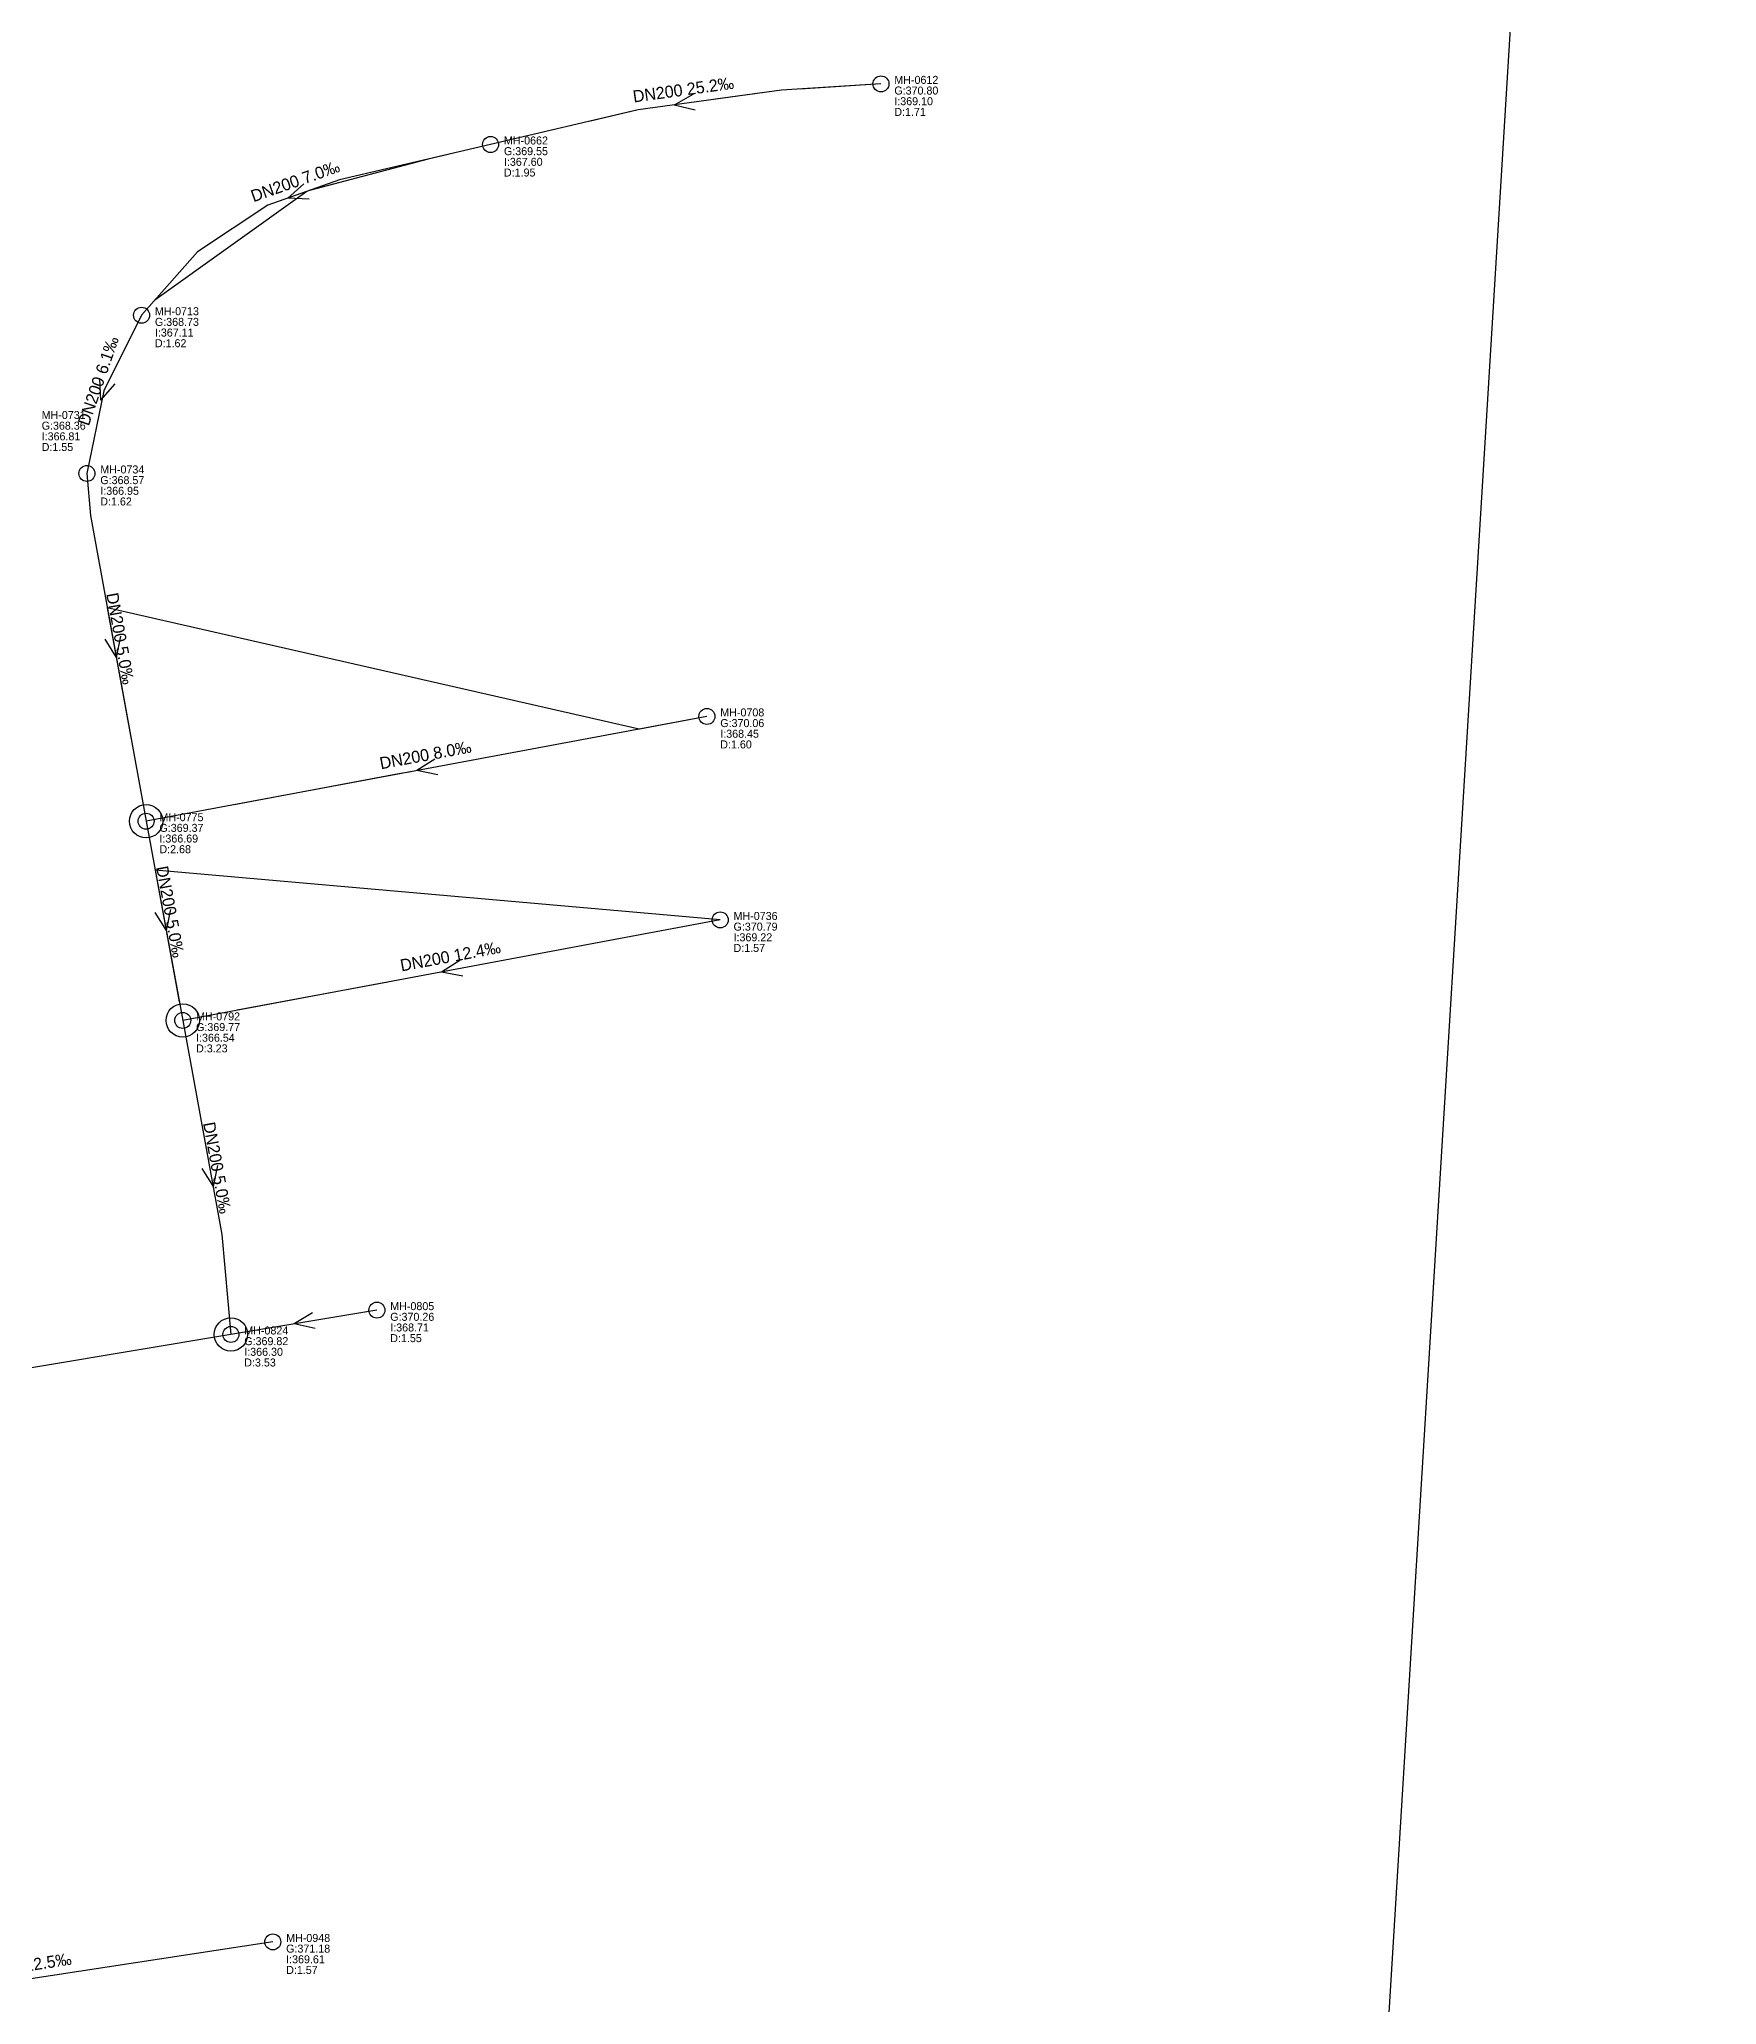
# Model space of a CAD drawing. Header units: metres. Extents: x 449901 to 451990, y 2566737 to 2570846.
# Drawn here: x 451732.8 to 451984.3, y 2568777.6 to 2569072.3 of the extents above; entities that cross this region are included whole.
import ezdxf
from ezdxf.enums import TextEntityAlignment as Align

# ---------------------------------------------------------------- set-up
doc = ezdxf.new("R2010")
doc.units = ezdxf.units.M
for name, color, linetype in [('SEW-CATCHMENT', 4, 'Continuous'), ('SEW-DROP', 6, 'Continuous'), ('SEW-LABEL', 2, 'Continuous'), ('SEW-MH', 7, 'Continuous'), ('SEW-MH-LABEL', 8, 'Continuous'), ('SEW-PIPE-DN200', 3, 'Continuous'), ('SEW-RIDER', 8, 'Continuous')]:
    doc.layers.add(name, color=color, linetype=linetype)

msp = doc.modelspace()

# ---------------------------------------------------------------- linework, layer by layer
at = {"layer": 'SEW-CATCHMENT'}
msp.add_lwpolyline([(451984.3, 2569580.79), (451933.14, 2568743.69), (451271.93, 2567832.4)], dxfattribs=at)
at = {"layer": 'SEW-DROP'}
for centre in [(451748.78, 2568955.05), (451754.27, 2568925.18), (451761.5, 2568878.08)]:
    msp.add_circle(centre, 2.5, dxfattribs=at)
at = {"layer": 'SEW-LABEL'}
for p, q in [((451830.78, 2569064.04), (451827.98, 2569062.44)), ((451831.11, 2569061.66), (451827.98, 2569062.44)), ((451772.45, 2569050.6), (451770.02, 2569048.47)), ((451773.25, 2569048.34), (451770.02, 2569048.47)), ((451741.81, 2569021.4), (451741.96, 2569018.18)), ((451744.08, 2569020.62), (451741.96, 2569018.18)), ((451742.59, 2568982.34), (451744.31, 2568979.6)), ((451744.95, 2568982.77), (451744.31, 2568979.6)), ((451792.09, 2568964.36), (451789.36, 2568962.63)), ((451792.53, 2568962), (451789.36, 2568962.63)), ((451750.07, 2568941.37), (451751.8, 2568938.64)), ((451752.44, 2568941.81), (451751.8, 2568938.64)), ((451795.82, 2568934.16), (451793.09, 2568932.43)), ((451796.26, 2568931.8), (451793.09, 2568932.43)), ((451757.12, 2568902.98), (451758.84, 2568900.25)), ((451759.48, 2568903.42), (451758.84, 2568900.25)), ((451773.72, 2568881.34), (451770.96, 2568879.66)), ((451774.12, 2568878.97), (451770.96, 2568879.66))]:
    msp.add_line(p, q, dxfattribs=at)
at = {"layer": 'SEW-MH'}
for centre in [(451858.98, 2569065.61), (451800.44, 2569056.52), (451748.1, 2569030.92), (451739.91, 2569007.19), (451832.88, 2568970.76), (451748.78, 2568955.05), (451834.87, 2568940.24), (451754.27, 2568925.18), (451783.39, 2568881.73), (451761.5, 2568878.08), (451767.78, 2568786.99)]:
    msp.add_circle(centre, 1.2, dxfattribs=at)
at = {"layer": 'SEW-PIPE-DN200'}
for points in [[(451858.98, 2569065.61), (451844.05, 2569064.66), (451822.57, 2569061.7), (451800.44, 2569056.52)], [(451800.44, 2569056.52), (451777.8, 2569051.22), (451767.02, 2569047.41), (451756.48, 2569040.41), (451748.1, 2569030.92), (451748.1, 2569030.92)], [(451748.1, 2569030.92), (451742.45, 2569019.59), (451739.91, 2569007.19)], [(451739.91, 2569007.19), (451740.43, 2569000.9), (451748.78, 2568955.05)], [(451832.88, 2568970.76), (451748.78, 2568955.05)], [(451748.78, 2568955.05), (451754.27, 2568925.18)], [(451834.87, 2568940.24), (451754.27, 2568925.18)], [(451754.27, 2568925.18), (451760.16, 2568893.08), (451761.5, 2568878.08)], [(451783.39, 2568881.73), (451761.5, 2568878.08)], [(451761.5, 2568878.08), (451675.06, 2568863.64)], [(451767.78, 2568786.99), (451692.55, 2568775.51)]]:
    msp.add_lwpolyline(points, dxfattribs=at)
at = {"layer": 'SEW-RIDER'}
for points in [[(451842.95, 2569064.51), (451842.95, 2569064.51), (451834.17, 2569063.3)], [(451858.98, 2569065.61), (451848.37, 2569064.94), (451846.85, 2569064.84)], [(451858.98, 2569065.61), (451858.98, 2569065.61), (451858.98, 2569065.61)], [(451822.57, 2569061.7), (451815.44, 2569060.03)], [(451794.1, 2569055.03), (451791.1, 2569054.33), (451773.29, 2569049.63)], [(451772.89, 2569049.48), (451750.08, 2569033.16)], [(451822.73, 2568968.86), (451742.95, 2568987.03), (451746.54, 2568967.36)], [(451832.88, 2568970.76), (451832.88, 2568970.76), (451822.78, 2568968.87)], [(451832.88, 2568970.76), (451832.88, 2568970.76), (451832.88, 2568970.76)], [(451788.55, 2568962.47), (451786.69, 2568962.13), (451762.01, 2568957.52)], [(451834.87, 2568940.24), (451750.13, 2568947.7), (451753.75, 2568927.98)], [(451785.03, 2568930.93), (451762.42, 2568926.7)], [(451767.78, 2568786.99), (451767.78, 2568786.99), (451767.78, 2568786.99)]]:
    msp.add_lwpolyline(points, dxfattribs=at)

# ---------------------------------------------------------------- texts
at = {"layer": 'SEW-LABEL'}
for s, rotation, p in [('DN200 25.2‰', 7.8535, (451829.46, 2569063.85)), ('DN200 7.0‰', 19.4484, (451771.44, 2569050.17)), ('DN200 6.1‰', 70.9647, (451742.45, 2569020.79)), ('DN200 5.0‰', -79.6683, (451744.04, 2568982.28)), ('DN200 8.0‰', 10.5807, (451790.83, 2568964.1)), ('DN200 5.0‰', -79.598, (451751.53, 2568941.31)), ('DN200 12.4‰', 10.5806, (451794.57, 2568933.91)), ('DN200 5.0‰', -79.5984, (451758.57, 2568902.92)), ('DN200 12.5‰', 8.6793, (451730.16, 2568782.45))]:
    msp.add_text(s, height=1.8, rotation=rotation, dxfattribs=at).set_placement(p, align=Align.CENTER)
at = {"layer": 'SEW-MH-LABEL'}
for s, p in [('G:370.80', (451860.98, 2569064.01)), ('MH-0612', (451860.98, 2569065.61)), ('D:1.71', (451860.98, 2569060.81)), ('I:369.10', (451860.98, 2569062.41)), ('G:369.55', (451802.44, 2569054.92)), ('MH-0662', (451802.44, 2569056.52)), ('D:1.95', (451802.44, 2569051.72)), ('I:367.60', (451802.44, 2569053.32)), ('MH-0713', (451750.1, 2569030.92)), ('G:368.73', (451750.1, 2569029.32)), ('D:1.62', (451750.1, 2569026.12)), ('I:367.11', (451750.1, 2569027.72)), ('G:368.36', (451733.12, 2569013.76)), ('MH-0731', (451733.12, 2569015.36)), ('D:1.55', (451733.12, 2569010.56)), ('I:366.81', (451733.12, 2569012.16)), ('G:368.57', (451741.91, 2569005.59)), ('MH-0734', (451741.91, 2569007.19)), ('D:1.62', (451741.91, 2569002.39)), ('I:366.95', (451741.91, 2569003.99)), ('G:370.06', (451834.88, 2568969.16)), ('MH-0708', (451834.88, 2568970.76)), ('D:1.60', (451834.88, 2568965.96)), ('I:368.45', (451834.88, 2568967.56)), ('MH-0775', (451750.78, 2568955.05)), ('G:369.37', (451750.78, 2568953.45)), ('I:366.69', (451750.78, 2568951.85)), ('D:2.68', (451750.78, 2568950.25)), ('MH-0736', (451836.87, 2568940.24)), ('G:370.79', (451836.87, 2568938.64)), ('I:369.22', (451836.87, 2568937.04)), ('D:1.57', (451836.87, 2568935.44)), ('MH-0792', (451756.27, 2568925.18)), ('G:369.77', (451756.27, 2568923.58)), ('I:366.54', (451756.27, 2568921.98)), ('D:3.23', (451756.27, 2568920.38)), ('MH-0805', (451785.39, 2568881.73)), ('MH-0824', (451763.5, 2568878.08)), ('G:370.26', (451785.39, 2568880.13)), ('I:368.71', (451785.39, 2568878.53)), ('G:369.82', (451763.5, 2568876.48)), ('I:366.30', (451763.5, 2568874.88)), ('D:1.55', (451785.39, 2568876.93)), ('D:3.53', (451763.5, 2568873.28)), ('MH-0948', (451769.78, 2568786.99)), ('G:371.18', (451769.78, 2568785.39)), ('I:369.61', (451769.78, 2568783.79)), ('D:1.57', (451769.78, 2568782.19))]:
    msp.add_text(s, height=1.2, dxfattribs=at).set_placement(p)

doc.saveas('drawing.dxf')
